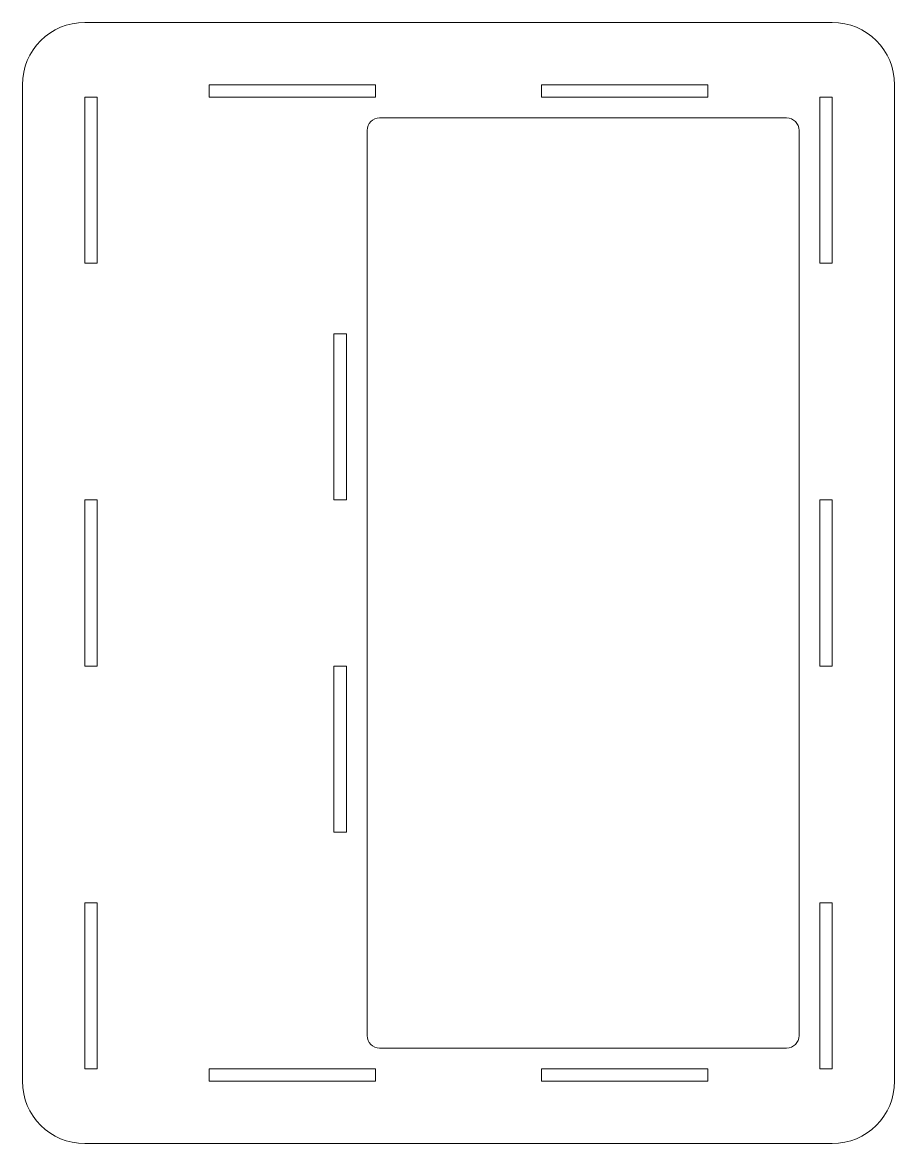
# Model space of a CAD drawing. Extents: x -105 to 105, y -135 to 135.
import ezdxf

# ---------------------------------------------------------------- set-up
doc = ezdxf.new("R2010")
doc.units = 0
doc.layers.get('0').update_dxf_attribs({"linetype": 'CONTINUOUS', "lineweight": 5, "true_color": 0xffffff})

# ---------------------------------------------------------------- blocks, each defined once
blk = doc.blocks.new('FILLET')
at = {"color": 0}
for p, q in [((-90, 135), (90, 135)), ((-105, -120), (-105, 120)), ((-20, 120), (-60, 120)), ((-60, 120), (-60, 117)), ((-20, 117), (-20, 120)), ((20, 117), (20, 120)), ((20, 120), (60, 120)), ((60, 120), (60, 117)), ((105, 120), (105, -120)), ((-87, 117), (-90, 117)), ((-90, 117), (-90, 77)), ((-87, 77), (-87, 117)), ((-60, 117), (-20, 117)), ((60, 117), (20, 117)), ((87, 77), (87, 117)), ((90, 117), (87, 117)), ((90, 117), (90, 77)), ((-19, 112), (79, 112)), ((-22, -109), (-22, 109)), ((82, 109), (82, -109)), ((-90, 77), (-87, 77)), ((90, 77), (87, 77)), ((-27, 60), (-30, 60)), ((-30, 60), (-30, 20)), ((-27, 20), (-27, 60)), ((-90, -20), (-90, 20)), ((-90, 20), (-87, 20)), ((-87, 20), (-87, -20)), ((-30, 20), (-27, 20)), ((87, 20), (87, -20)), ((90, 20), (87, 20)), ((90, -20), (90, 20)), ((-87, -20), (-90, -20)), ((-27, -20), (-30, -20)), ((-30, -20), (-30, -60)), ((-27, -60), (-27, -20)), ((87, -20), (90, -20)), ((-30, -60), (-27, -60)), ((-90, -117), (-90, -77)), ((-90, -77), (-87, -77)), ((-87, -77), (-87, -117)), ((87, -77), (87, -117)), ((90, -77), (87, -77)), ((90, -117), (90, -77)), ((79, -112), (-19, -112)), ((-87, -117), (-90, -117)), ((-60, -117), (-60, -120)), ((-20, -117), (-60, -117)), ((-20, -120), (-20, -117)), ((20, -117), (20, -120)), ((60, -117), (20, -117)), ((60, -120), (60, -117)), ((87, -117), (90, -117)), ((-60, -120), (-20, -120)), ((20, -120), (60, -120)), ((90, -135), (-90, -135))]:
    blk.add_line(p, q, dxfattribs=at)
for centre, radius, start, end in [((-90, 120), 15, 90, 180), ((90, 120), 15, 0, 90), ((-19, 109), 3, 90, -180), ((79, 109), 3, 0, 90), ((-19, -109), 3, -180, -90), ((79, -109), 3, -90, 0), ((-90, -120), 15, 180, -90), ((90, -120), 15, -90, 0)]:
    blk.add_arc(centre, radius, start, end, dxfattribs=at)

msp = doc.modelspace()

# ---------------------------------------------------------------- block references
at = {"color": 0}
msp.add_blockref('FILLET', (0, 0), dxfattribs=at)

doc.saveas('drawing.dxf')
